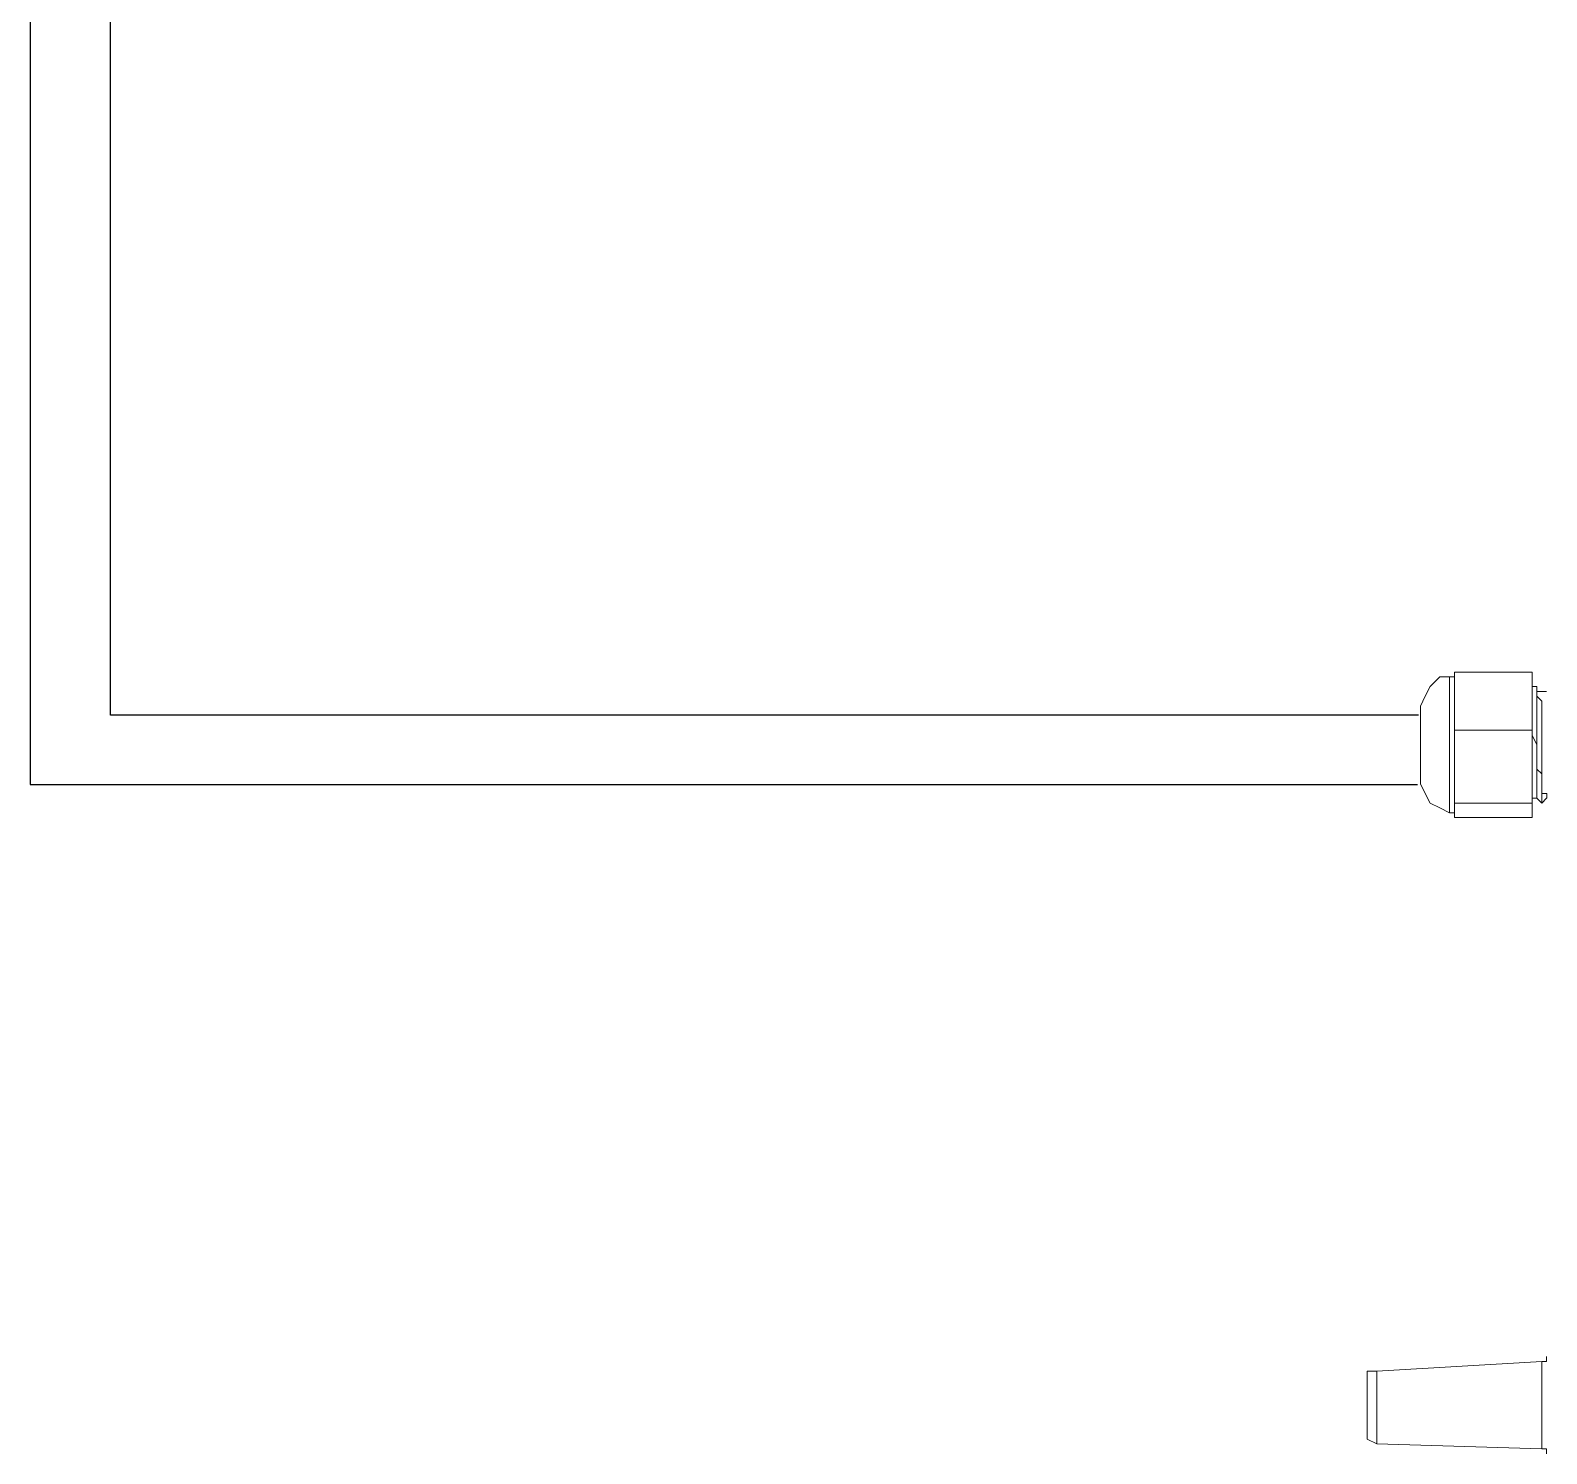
# Model space of a CAD drawing. Header units: millimetres. Extents: x 3165 to 8716, y -1118 to 2802.
# Drawn here: x 8206 to 8298.9, y 1072.7 to 1160 of the extents above; entities that cross this region are included whole.
import ezdxf

# ---------------------------------------------------------------- set-up
doc = ezdxf.new("R2010")
doc.units = ezdxf.units.MM
doc.layers.add('PDF_Geometry', color=7, linetype='Continuous', true_color=0x1f1916)

msp = doc.modelspace()

# ---------------------------------------------------------------- linework, layer by layer
for p, q in [((8205.961, 1181.591), (8205.961, 1113.74)), ((8210.866, 1117.985), (8210.866, 1181.577)), ((8291.022, 1117.985), (8210.866, 1117.985)), ((8205.961, 1113.74), (8290.968, 1113.74))]:
    msp.add_line(p, q)
at = {"layer": 'PDF_Geometry', "color": 0, "lineweight": 15}
for points in [[(8297.984, 1117.064), (8297.984, 1120.634), (8293.225, 1120.634), (8293.225, 1118.849), (8293.225, 1117.064)], [(8293.223, 1120.336), (8292.925, 1120.336), (8292.33, 1120.336), (8291.734, 1119.74), (8291.438, 1119.146), (8291.14, 1118.55)], [(8292.925, 1120.336), (8292.925, 1112.005)], [(8298.874, 1119.442), (8298.279, 1119.442), (8298.279, 1119.74), (8297.981, 1119.74)], [(8298.282, 1119.742), (8298.282, 1119.147)], [(8297.984, 1118.849), (8297.984, 1116.766), (8298.282, 1116.172), (8298.282, 1115.279)], [(8298.282, 1119.444), (8298.282, 1119.147), (8298.579, 1118.849)], [(8291.143, 1113.791), (8291.143, 1118.551)], [(8297.984, 1112.602), (8297.984, 1117.064), (8293.225, 1117.064), (8293.225, 1114.683), (8293.225, 1112.602)], [(8298.579, 1117.064), (8298.579, 1116.172)], [(8298.282, 1116.766), (8298.282, 1114.683), (8298.579, 1114.387), (8298.579, 1112.602)], [(8291.14, 1113.79), (8291.438, 1113.195), (8291.734, 1112.601), (8292.33, 1112.303), (8292.925, 1112.005), (8293.223, 1112.005)], [(8298.282, 1113.494), (8298.282, 1112.899)], [(8298.579, 1113.791), (8298.579, 1113.197), (8298.877, 1113.197), (8298.877, 1112.899)], [(8297.981, 1112.897), (8298.279, 1112.897), (8298.576, 1112.601), (8298.874, 1112.897)], [(8287.868, 1077.199), (8287.868, 1077.794), (8288.462, 1077.794), (8298.576, 1078.39), (8298.874, 1078.39), (8298.874, 1078.686)], [(8298.576, 1073.034), (8298.576, 1078.39)], [(8287.871, 1073.928), (8287.871, 1077.201)], [(8288.462, 1077.794), (8288.462, 1073.332)], [(8298.874, 1072.737), (8298.874, 1073.034), (8298.576, 1073.034), (8288.462, 1073.332), (8287.868, 1073.63), (8287.868, 1073.926)]]:
    msp.add_lwpolyline(points, dxfattribs=at)
msp.add_lwpolyline([(8293.225, 1112.602), (8297.984, 1112.602), (8297.984, 1111.71), (8293.225, 1111.71), (8293.225, 1112.006)], close=True, dxfattribs=at)
for points in [[(8298.282, 1119.147), (8298.282, 1118.353), (8298.282, 1117.56), (8298.282, 1116.766)], [(8298.579, 1118.849), (8298.579, 1118.255), (8298.579, 1117.659), (8298.579, 1117.064)], [(8298.579, 1116.172), (8298.579, 1115.379), (8298.579, 1114.585), (8298.579, 1113.791)], [(8298.282, 1115.279), (8298.282, 1114.685), (8298.282, 1114.09), (8298.282, 1113.494)]]:
    msp.add_open_spline(points, degree=3, dxfattribs=at)

doc.saveas('drawing.dxf')
